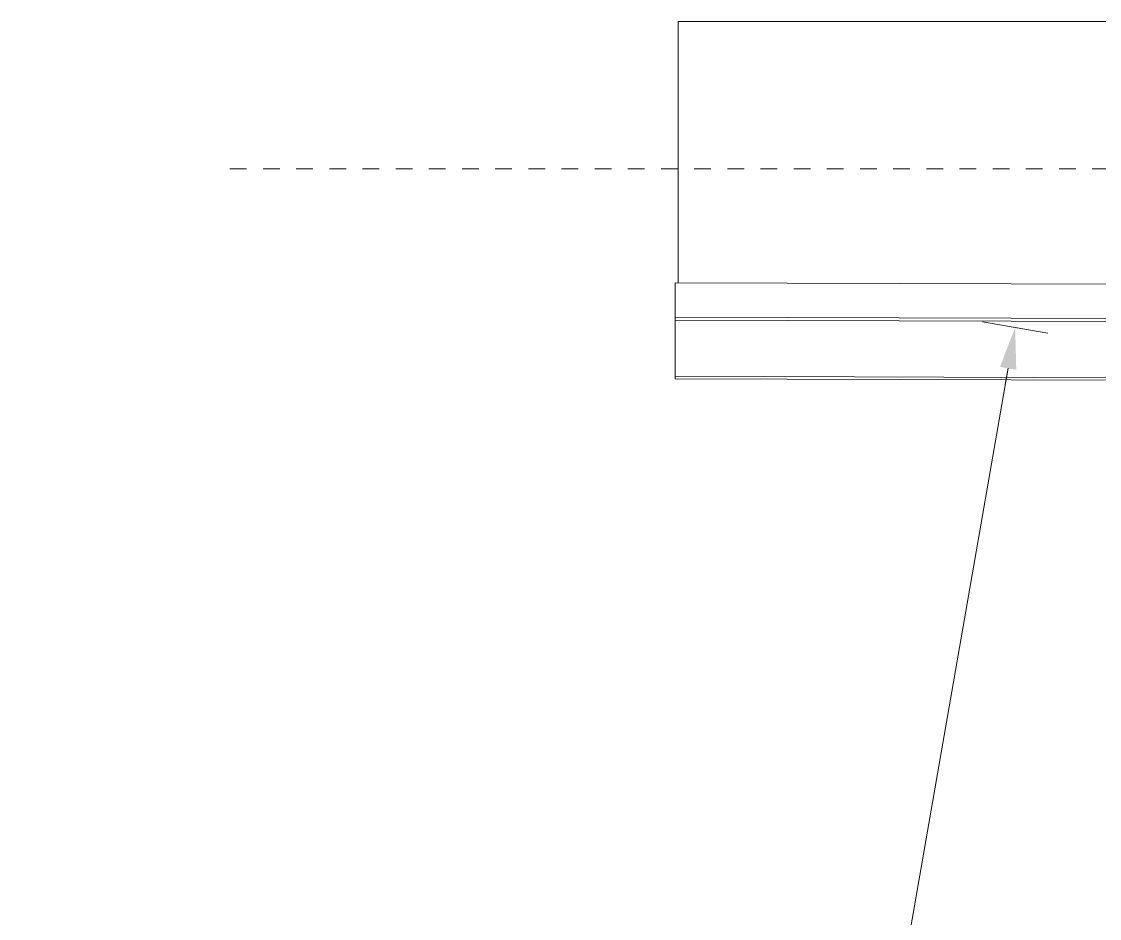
# Model space of a CAD drawing. Header units: metres. Extents: x -1150 to -1098, y 3 to 550.
# Drawn here: x -1149.78 to -1143.28, y 540.62 to 546.03 of the extents above; entities that cross this region are included whole.
import ezdxf

# ---------------------------------------------------------------- set-up
doc = ezdxf.new("R2010")
doc.units = ezdxf.units.M
doc.linetypes.add('JacobsDash', pattern=[0.0045, 0.003, -0.0015])
doc.linetypes.add('JacobsGridLine', pattern=[0.0145, 0.01, -0.001, 0.0025, -0.001])
for name, color, linetype, lineweight in [('A-ANNO-NOTE', 7, 'Continuous', 9), ('A-DETL-GENF', 7, 'Continuous', 9), ('A-FLOR', 7, 'Continuous', 50), ('A-FLOR-HDLN', 7, 'JacobsDash', 18), ('S-BEAM', 7, 'Continuous', 50), ('S-BEAM-HDLN', 7, 'JacobsDash', 18), ('S-GRID', 7, 'Continuous', 9)]:
    doc.layers.add(name, color=color, linetype=linetype, lineweight=lineweight)

# ---------------------------------------------------------------- blocks, each defined once
blk = doc.blocks.new('03_SFR_ACS_Abutment_BR08_Retaining wall CS - ABUTMENT EAST_BR8_1-7988247-DRG-2873131 - DECK REINFORCEMENT PLAN')
at = {"layer": 'S-BEAM', "lineweight": 13}
for p, q in [((-1135.8415, 546.0286), (-1145.8229, 546.0286)), ((-1145.8229, 546.0286), (-1145.8229, 544.4535)), ((-1135.8415, 544.4233), (-1135.8415, 546.0286)), ((-1136.0517, 544.2536), (-1136.0317, 544.2536))]:
    blk.add_line(p, q, dxfattribs=at)
at = {"layer": 'S-BEAM-HDLN', "lineweight": 13}
blk.add_line((-1135.8419, 546.0286), (-1135.8419, 544.2536), dxfattribs=at)
blk = doc.blocks.new('T2DExtentArrowReinf_v1 - Extent-7463752-DRG-2873131 - DECK REINFORCEMENT PLAN')
at = {"layer": 'A-DETL-GENF'}
for p, q in [((0, -0.01), (0, 0.01)), ((0.25, 0), (34.91, 0))]:
    blk.add_line(p, q, dxfattribs=at)

msp = doc.modelspace()

# ---------------------------------------------------------------- hatches: boundary and pattern name
at = {"layer": 'A-ANNO-NOTE', "lineweight": 5}
msp.add_hatch(color=256, dxfattribs=at).paths.add_polyline_path([(-1143.7834, 543.9288), (-1143.7898, 544.1836), (-1143.882, 543.9459)])

# ---------------------------------------------------------------- linework, layer by layer
at = {"layer": 'A-ANNO-NOTE'}
for p, q in [((-1143.9868, 544.218), (-1143.5928, 544.1493)), ((-1143.8327, 543.9373), (-1143.8499, 543.8388))]:
    msp.add_line(p, q, dxfattribs=at)
at = {"layer": 'A-FLOR', "color": 252, "lineweight": 13, "true_color": 0x888888}
for p, q in [((-1145.841, 544.4536), (-1136.8357, 544.4261)), ((-1136.0518, 544.2149), (-1145.841, 544.2455)), ((-1145.841, 544.2275), (-1145.841, 544.2455)), ((-1136.0519, 544.197), (-1145.841, 544.2275)), ((-1136.0531, 543.8587), (-1145.8409, 543.8892)), ((-1145.8409, 543.8742), (-1145.8409, 543.8892)), ((-1136.0532, 543.8437), (-1145.8409, 543.8742)), ((-1140.0478, 543.8559), (-1145.8409, 543.8734))]:
    msp.add_line(p, q, dxfattribs=at)
at = {"layer": 'A-FLOR', "color": 252, "lineweight": 13, "true_color": 0x888888, "flags": 128}
for points in [[(-1145.841, 544.2455), (-1145.841, 544.2686), (-1145.841, 544.2917), (-1145.841, 544.3149), (-1145.841, 544.338), (-1145.841, 544.3611), (-1145.841, 544.3842), (-1145.841, 544.4074), (-1145.841, 544.4305), (-1145.841, 544.4536)], [(-1145.8409, 543.8892), (-1145.8409, 543.9569), (-1145.8409, 544.0246), (-1145.841, 544.0922), (-1145.841, 544.1599), (-1145.841, 544.2275)], [(-1145.8409, 543.8734), (-1145.8409, 543.8735), (-1145.8409, 543.8736), (-1145.8409, 543.8737), (-1145.8409, 543.8738), (-1145.8409, 543.8739), (-1145.8409, 543.874), (-1145.8409, 543.874), (-1145.8409, 543.8741), (-1145.8409, 543.8742)]]:
    msp.add_lwpolyline(points, dxfattribs=at)
at = {"layer": 'A-FLOR-HDLN', "color": 252, "lineweight": 13, "true_color": 0x888888}
msp.add_line((-1145.8409, 543.8742), (-1145.8409, 543.8734), dxfattribs=at)
at = {"layer": 'A-FLOR-HDLN', "color": 252, "lineweight": 13, "true_color": 0x888888, "flags": 128}
msp.add_lwpolyline([(-1145.8409, 543.8734), (-1145.8409, 543.8735), (-1145.8409, 543.8736), (-1145.8409, 543.8737), (-1145.8409, 543.8738), (-1145.8409, 543.8739), (-1145.8409, 543.874), (-1145.8409, 543.874), (-1145.8409, 543.8741), (-1145.8409, 543.8742)], dxfattribs=at)
at = {"layer": 'S-GRID', "linetype": 'JacobsGridLine', "lineweight": 18}
msp.add_line((-1148.5251, 545.1411), (-1135.8415, 545.1411), dxfattribs=at)

# ---------------------------------------------------------------- block references
at = {"layer": 'A-DETL-GENF', "rotation": 260.1169774653487}
msp.add_blockref('T2DExtentArrowReinf_v1 - Extent-7463752-DRG-2873131 - DECK REINFORCEMENT PLAN', (-1143.7898, 544.1836), dxfattribs=at)
at = {"layer": 'S-BEAM-HDLN', "lineweight": 13}
msp.add_blockref('03_SFR_ACS_Abutment_BR08_Retaining wall CS - ABUTMENT EAST_BR8_1-7988247-DRG-2873131 - DECK REINFORCEMENT PLAN', (0, 0), dxfattribs=at)

doc.saveas('drawing.dxf')
